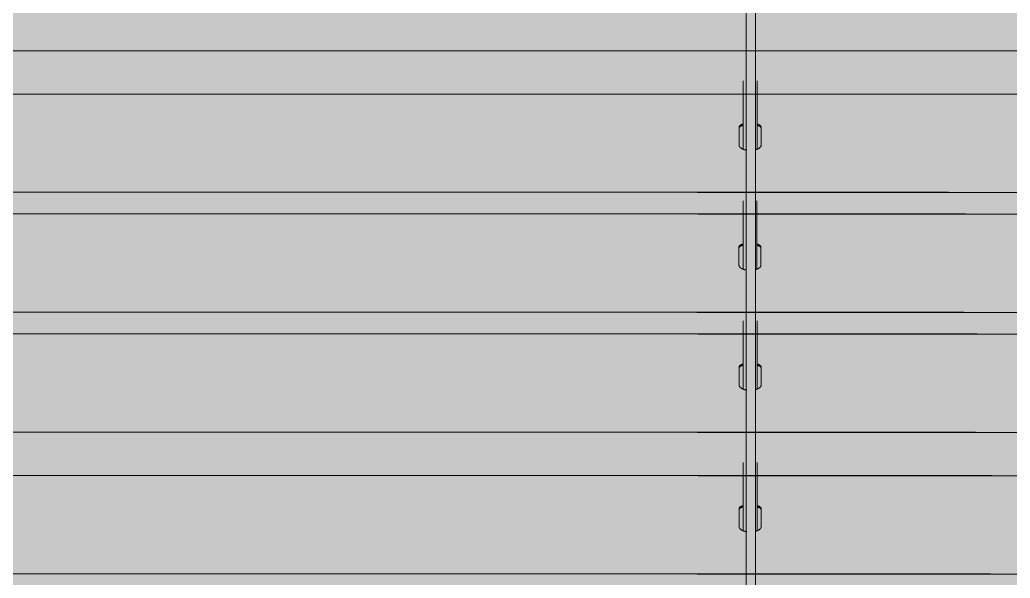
# Model space of a CAD drawing. Header units: millimetres. Extents: x 126 to 12547, y 1644 to 26714.
# Drawn here: x 1028 to 1131.2, y 25466.6 to 25524.8 of the extents above; entities that cross this region are included whole.
import ezdxf

# ---------------------------------------------------------------- set-up
doc = ezdxf.new("R2010")
doc.units = ezdxf.units.MM
doc.layers.add('cono piramide', color=4, linetype='Continuous')
for name, color, linetype, lineweight in [('F_ARREDI_pareti', 1, 'Continuous', 0), ('F_INFISSI', 4, 'Continuous', 5), ('F_MINERAL WALL', 6, 'Continuous', 5), ('F_Tendaggio', 252, 'Continuous', 5), ('F_VETRO', 140, 'Continuous', 5)]:
    doc.layers.add(name, color=color, linetype=linetype, lineweight=lineweight)

# ---------------------------------------------------------------- blocks, each defined once
blk = doc.blocks.new('TENDAGGIO_infisso piccolo_prospetto_fronte')
at = {"layer": 'F_Tendaggio'}
for p, q in [((734470.08, 513619.07), (734711.66, 513619.07)), ((734472.23, 513614.56), (734713.82, 513614.56)), ((734472.07, 513604.32), (734713.65, 513604.32)), ((734473.82, 513602.06), (734715.41, 513602.06)), ((734473.66, 513591.82), (734715.24, 513591.82)), ((734475.03, 513589.56), (734716.62, 513589.56)), ((734474.87, 513579.32), (734716.45, 513579.32)), ((734476.58, 513574.81), (734718.17, 513574.81)), ((734476.42, 513564.57), (734718, 513564.57))]:
    blk.add_line(p, q, dxfattribs=at)
for points in [[(734693.52, 513364.9), (734693.52, 514024.9)], [(734692.56, 513715.66), (734692.56, 513364.9)], [(734687.45, 513619.06), (734793.8, 513619.06)], [(734692.25, 513615.93), (734692.25, 513608.81)], [(734693.69, 513615.93), (734693.69, 513608.81)], [(734793.8, 513614.54), (734687.56, 513614.54)], [(734692.62, 513608.71), (734692.56, 513608.72), (734692.49, 513608.73), (734692.46, 513608.74), (734692.43, 513608.75), (734692.4, 513608.76), (734692.37, 513608.77), (734692.34, 513608.77), (734692.31, 513608.78), (734692.28, 513608.79), (734692.25, 513608.81), (734692.22, 513608.82), (734692.2, 513608.83), (734692.17, 513608.84), (734692.14, 513608.85), (734692.12, 513608.87), (734692.09, 513608.88), (734692.07, 513608.89), (734692.05, 513608.91), (734692.03, 513608.92), (734692.01, 513608.94), (734691.99, 513608.95), (734691.98, 513608.96), (734691.97, 513608.97), (734691.95, 513608.98), (734691.94, 513608.99), (734691.93, 513609), (734691.92, 513609.01), (734691.92, 513609.01), (734691.91, 513609.02), (734691.9, 513609.03), (734691.89, 513609.04), (734691.89, 513609.05), (734691.88, 513609.06), (734691.87, 513609.07), (734691.87, 513609.08), (734691.86, 513609.09), (734691.86, 513609.1), (734691.85, 513609.11), (734691.85, 513609.11), (734691.84, 513609.12), (734691.84, 513609.13), (734691.84, 513609.14), (734691.83, 513609.14), (734691.83, 513609.15), (734691.83, 513609.16), (734691.83, 513609.17), (734691.82, 513609.18), (734691.82, 513609.18), (734691.82, 513609.19), (734691.82, 513609.2), (734691.82, 513609.21), (734691.82, 513609.22), (734691.82, 513609.23), (734691.82, 513609.23), (734691.82, 513609.24), (734691.82, 513611.11), (734691.82, 513611.11), (734691.82, 513611.12), (734691.82, 513611.12), (734691.82, 513611.13), (734691.82, 513611.14), (734691.82, 513611.14), (734691.82, 513611.15), (734691.82, 513611.15), (734691.82, 513611.16), (734691.82, 513611.16), (734691.83, 513611.17), (734691.83, 513611.17), (734691.83, 513611.18), (734691.83, 513611.18), (734691.84, 513611.19), (734691.84, 513611.19), (734691.84, 513611.2), (734691.84, 513611.2), (734691.85, 513611.21), (734691.85, 513611.21), (734691.85, 513611.22), (734691.86, 513611.22), (734691.86, 513611.23), (734691.87, 513611.23), (734691.87, 513611.24), (734691.87, 513611.24), (734691.88, 513611.25), (734691.88, 513611.25), (734691.89, 513611.26), (734691.89, 513611.26), (734691.9, 513611.27), (734691.9, 513611.27), (734691.91, 513611.28), (734691.93, 513611.29), (734691.94, 513611.3), (734691.95, 513611.31), (734691.97, 513611.32), (734691.98, 513611.33), (734691.99, 513611.34), (734692.01, 513611.34), (734692.03, 513611.35), (734692.04, 513611.36), (734692.06, 513611.37), (734692.08, 513611.38), (734692.1, 513611.38), (734692.11, 513611.39), (734692.15, 513611.41), (734692.2, 513611.42), (734692.25, 513611.44)], [(734692.25, 513611.31), (734692.22, 513611.3), (734692.2, 513611.29), (734692.17, 513611.28), (734692.15, 513611.27), (734692.12, 513611.26), (734692.1, 513611.25), (734692.08, 513611.24), (734692.05, 513611.23), (734692.03, 513611.23), (734692.02, 513611.22), (734692, 513611.21), (734691.98, 513611.2), (734691.97, 513611.19), (734691.95, 513611.18), (734691.94, 513611.17), (734691.92, 513611.16), (734691.92, 513611.15), (734691.91, 513611.15), (734691.9, 513611.14), (734691.9, 513611.14), (734691.89, 513611.13), (734691.89, 513611.13), (734691.88, 513611.12), (734691.88, 513611.11), (734691.87, 513611.11), (734691.87, 513611.1), (734691.86, 513611.1), (734691.86, 513611.09), (734691.85, 513611.09), (734691.85, 513611.08), (734691.85, 513611.08), (734691.84, 513611.07), (734691.84, 513611.07), (734691.84, 513611.06), (734691.83, 513611.05), (734691.83, 513611.05), (734691.83, 513611.04), (734691.83, 513611.04), (734691.82, 513611.03), (734691.82, 513611.02), (734691.82, 513611.02), (734691.82, 513611.01), (734691.82, 513611.01), (734691.82, 513611), (734691.82, 513611), (734691.82, 513610.99), (734691.82, 513610.98), (734691.82, 513610.98)], [(734693.69, 513611.44), (734693.74, 513611.42), (734693.79, 513611.41), (734693.82, 513611.39), (734693.84, 513611.38), (734693.86, 513611.38), (734693.88, 513611.37), (734693.9, 513611.36), (734693.91, 513611.35), (734693.93, 513611.34), (734693.94, 513611.34), (734693.96, 513611.33), (734693.97, 513611.32), (734693.99, 513611.31), (734694, 513611.3), (734694.01, 513611.29), (734694.02, 513611.28), (734694.04, 513611.27), (734694.04, 513611.27), (734694.05, 513611.26), (734694.05, 513611.26), (734694.06, 513611.25), (734694.06, 513611.25), (734694.06, 513611.24), (734694.07, 513611.24), (734694.07, 513611.23), (734694.08, 513611.23), (734694.08, 513611.22), (734694.08, 513611.22), (734694.09, 513611.21), (734694.09, 513611.21), (734694.09, 513611.2), (734694.1, 513611.2), (734694.1, 513611.19), (734694.1, 513611.19), (734694.11, 513611.18), (734694.11, 513611.18), (734694.11, 513611.17), (734694.11, 513611.17), (734694.11, 513611.16), (734694.12, 513611.16), (734694.12, 513611.15), (734694.12, 513611.15), (734694.12, 513611.14), (734694.12, 513611.14), (734694.12, 513611.13), (734694.12, 513611.12), (734694.12, 513611.12), (734694.12, 513611.11), (734694.12, 513609.24)], [(734694.12, 513610.98), (734694.12, 513610.98), (734694.12, 513610.99), (734694.12, 513611), (734694.12, 513611), (734694.12, 513611.01), (734694.12, 513611.01), (734694.12, 513611.02), (734694.12, 513611.03), (734694.11, 513611.03), (734694.11, 513611.04), (734694.11, 513611.04), (734694.11, 513611.05), (734694.1, 513611.05), (734694.1, 513611.06), (734694.1, 513611.07), (734694.1, 513611.07), (734694.09, 513611.08), (734694.09, 513611.08), (734694.08, 513611.09), (734694.08, 513611.09), (734694.08, 513611.1), (734694.07, 513611.1), (734694.07, 513611.11), (734694.06, 513611.11), (734694.06, 513611.12), (734694.05, 513611.13), (734694.05, 513611.13), (734694.04, 513611.14), (734694.03, 513611.14), (734694.03, 513611.15), (734694.02, 513611.15), (734694.02, 513611.16), (734694, 513611.17), (734693.99, 513611.18), (734693.97, 513611.19), (734693.96, 513611.2), (734693.94, 513611.21), (734693.92, 513611.22), (734693.91, 513611.22), (734693.89, 513611.23), (734693.86, 513611.24), (734693.84, 513611.25), (734693.81, 513611.26), (734693.79, 513611.27), (734693.77, 513611.28), (734693.74, 513611.29), (734693.72, 513611.3), (734693.69, 513611.31)], [(734694.12, 513609.24), (734694.12, 513609.23), (734694.12, 513609.23), (734694.12, 513609.22), (734694.12, 513609.22), (734694.12, 513609.21), (734694.12, 513609.21), (734694.12, 513609.2), (734694.12, 513609.2), (734694.12, 513609.19), (734694.12, 513609.19), (734694.12, 513609.18), (734694.11, 513609.18), (734694.11, 513609.17), (734694.11, 513609.16), (734694.11, 513609.16), (734694.11, 513609.15), (734694.11, 513609.15), (734694.1, 513609.14), (734694.1, 513609.14), (734694.1, 513609.13), (734694.1, 513609.13), (734694.1, 513609.12), (734694.09, 513609.11), (734694.09, 513609.1), (734694.08, 513609.09), (734694.07, 513609.08), (734694.07, 513609.07), (734694.06, 513609.06), (734694.05, 513609.05), (734694.04, 513609.04), (734694.03, 513609.03), (734694.03, 513609.02), (734694.02, 513609.01), (734694.01, 513609), (734694, 513608.99), (734693.99, 513608.98), (734693.97, 513608.97), (734693.96, 513608.96), (734693.95, 513608.95), (734693.94, 513608.94), (734693.93, 513608.93), (734693.91, 513608.92), (734693.9, 513608.91), (734693.88, 513608.9), (734693.87, 513608.89), (734693.85, 513608.88), (734693.83, 513608.87), (734693.81, 513608.86), (734693.79, 513608.85), (734693.78, 513608.84), (734693.76, 513608.83), (734693.72, 513608.82), (734693.67, 513608.8), (734693.63, 513608.78), (734693.58, 513608.77)], [(734687.45, 513604.3), (734793.8, 513604.3)], [(734692.23, 513603.43), (734692.23, 513596.31)], [(734693.67, 513603.43), (734693.67, 513596.31)], [(734793.78, 513602.05), (734687.54, 513602.05)], [(734692.6, 513596.21), (734692.54, 513596.22), (734692.47, 513596.23), (734692.44, 513596.24), (734692.41, 513596.25), (734692.38, 513596.26), (734692.35, 513596.27), (734692.32, 513596.28), (734692.29, 513596.29), (734692.26, 513596.3), (734692.23, 513596.31), (734692.2, 513596.32), (734692.17, 513596.33), (734692.15, 513596.34), (734692.12, 513596.36), (734692.1, 513596.37), (734692.07, 513596.38), (734692.05, 513596.39), (734692.03, 513596.41), (734692.01, 513596.42), (734691.99, 513596.44), (734691.97, 513596.45), (734691.96, 513596.46), (734691.95, 513596.47), (734691.93, 513596.49), (734691.92, 513596.49), (734691.91, 513596.5), (734691.9, 513596.51), (734691.9, 513596.52), (734691.89, 513596.53), (734691.88, 513596.53), (734691.87, 513596.54), (734691.87, 513596.55), (734691.86, 513596.56), (734691.85, 513596.57), (734691.85, 513596.58), (734691.84, 513596.59), (734691.84, 513596.6), (734691.83, 513596.61), (734691.83, 513596.62), (734691.82, 513596.62), (734691.82, 513596.63), (734691.82, 513596.64), (734691.81, 513596.65), (734691.81, 513596.65), (734691.81, 513596.66), (734691.81, 513596.67), (734691.8, 513596.68), (734691.8, 513596.69), (734691.8, 513596.69), (734691.8, 513596.7), (734691.8, 513596.71), (734691.8, 513596.72), (734691.8, 513596.73), (734691.8, 513596.74), (734691.79, 513596.74), (734691.8, 513598.61), (734691.8, 513598.62), (734691.8, 513598.62), (734691.8, 513598.63), (734691.8, 513598.63), (734691.8, 513598.64), (734691.8, 513598.64), (734691.8, 513598.65), (734691.8, 513598.65), (734691.8, 513598.66), (734691.8, 513598.66), (734691.81, 513598.67), (734691.81, 513598.67), (734691.81, 513598.68), (734691.81, 513598.68), (734691.81, 513598.69), (734691.82, 513598.69), (734691.82, 513598.7), (734691.82, 513598.7), (734691.83, 513598.71), (734691.83, 513598.71), (734691.83, 513598.72), (734691.84, 513598.72), (734691.84, 513598.73), (734691.84, 513598.73), (734691.85, 513598.74), (734691.85, 513598.74), (734691.86, 513598.75), (734691.86, 513598.75), (734691.87, 513598.76), (734691.87, 513598.76), (734691.88, 513598.77), (734691.88, 513598.77), (734691.89, 513598.78), (734691.91, 513598.79), (734691.92, 513598.8), (734691.93, 513598.81), (734691.94, 513598.82), (734691.96, 513598.83), (734691.97, 513598.84), (734691.99, 513598.85), (734692.01, 513598.85), (734692.02, 513598.86), (734692.04, 513598.87), (734692.06, 513598.88), (734692.07, 513598.89), (734692.09, 513598.89), (734692.13, 513598.91), (734692.18, 513598.92), (734692.23, 513598.94)], [(734692.23, 513598.81), (734692.2, 513598.8), (734692.18, 513598.79), (734692.15, 513598.78), (734692.13, 513598.78), (734692.1, 513598.77), (734692.08, 513598.76), (734692.06, 513598.75), (734692.03, 513598.74), (734692.01, 513598.73), (734692, 513598.72), (734691.98, 513598.71), (734691.96, 513598.7), (734691.95, 513598.69), (734691.93, 513598.68), (734691.92, 513598.67), (734691.9, 513598.66), (734691.9, 513598.65), (734691.89, 513598.65), (734691.88, 513598.64), (734691.88, 513598.64), (734691.87, 513598.63), (734691.87, 513598.63), (734691.86, 513598.62), (734691.86, 513598.62), (734691.85, 513598.61), (734691.85, 513598.61), (734691.84, 513598.6), (734691.84, 513598.59), (734691.83, 513598.59), (734691.83, 513598.58), (734691.83, 513598.58), (734691.82, 513598.57), (734691.82, 513598.57), (734691.82, 513598.56), (734691.81, 513598.56), (734691.81, 513598.55), (734691.81, 513598.54), (734691.81, 513598.54), (734691.8, 513598.53), (734691.8, 513598.53), (734691.8, 513598.52), (734691.8, 513598.52), (734691.8, 513598.51), (734691.8, 513598.5), (734691.8, 513598.5), (734691.8, 513598.49), (734691.8, 513598.49), (734691.8, 513598.48)], [(734693.67, 513598.94), (734693.72, 513598.92), (734693.76, 513598.91), (734693.8, 513598.89), (734693.82, 513598.89), (734693.84, 513598.88), (734693.86, 513598.87), (734693.88, 513598.86), (734693.89, 513598.85), (734693.91, 513598.85), (734693.92, 513598.84), (734693.94, 513598.83), (734693.95, 513598.82), (734693.97, 513598.81), (734693.98, 513598.8), (734693.99, 513598.79), (734694, 513598.78), (734694.01, 513598.77), (734694.02, 513598.77), (734694.03, 513598.76), (734694.03, 513598.76), (734694.04, 513598.75), (734694.04, 513598.75), (734694.04, 513598.74), (734694.05, 513598.74), (734694.05, 513598.73), (734694.06, 513598.73), (734694.06, 513598.72), (734694.06, 513598.72), (734694.07, 513598.71), (734694.07, 513598.71), (734694.07, 513598.7), (734694.08, 513598.7), (734694.08, 513598.69), (734694.08, 513598.69), (734694.09, 513598.68), (734694.09, 513598.68), (734694.09, 513598.67), (734694.09, 513598.67), (734694.09, 513598.66), (734694.1, 513598.66), (734694.1, 513598.65), (734694.1, 513598.65), (734694.1, 513598.64), (734694.1, 513598.64), (734694.1, 513598.63), (734694.1, 513598.63), (734694.1, 513598.62), (734694.1, 513598.62), (734694.1, 513596.74)], [(734694.1, 513598.48), (734694.1, 513598.49), (734694.1, 513598.49), (734694.1, 513598.5), (734694.1, 513598.5), (734694.1, 513598.51), (734694.1, 513598.52), (734694.1, 513598.52), (734694.1, 513598.53), (734694.09, 513598.53), (734694.09, 513598.54), (734694.09, 513598.55), (734694.09, 513598.55), (734694.08, 513598.56), (734694.08, 513598.56), (734694.08, 513598.57), (734694.08, 513598.57), (734694.07, 513598.58), (734694.07, 513598.58), (734694.06, 513598.59), (734694.06, 513598.59), (734694.06, 513598.6), (734694.05, 513598.61), (734694.05, 513598.61), (734694.04, 513598.62), (734694.04, 513598.62), (734694.03, 513598.63), (734694.03, 513598.63), (734694.02, 513598.64), (734694.01, 513598.64), (734694.01, 513598.65), (734694, 513598.65), (734694, 513598.66), (734693.98, 513598.67), (734693.97, 513598.68), (734693.95, 513598.69), (734693.94, 513598.7), (734693.92, 513598.71), (734693.9, 513598.72), (734693.89, 513598.73), (734693.87, 513598.74), (734693.84, 513598.75), (734693.82, 513598.76), (734693.79, 513598.77), (734693.77, 513598.78), (734693.75, 513598.78), (734693.72, 513598.79), (734693.7, 513598.8), (734693.67, 513598.81)], [(734694.1, 513596.74), (734694.1, 513596.74), (734694.1, 513596.73), (734694.1, 513596.73), (734694.1, 513596.72), (734694.1, 513596.71), (734694.1, 513596.71), (734694.1, 513596.7), (734694.1, 513596.7), (734694.1, 513596.69), (734694.1, 513596.69), (734694.1, 513596.68), (734694.09, 513596.68), (734694.09, 513596.67), (734694.09, 513596.67), (734694.09, 513596.66), (734694.09, 513596.66), (734694.09, 513596.65), (734694.08, 513596.64), (734694.08, 513596.64), (734694.08, 513596.63), (734694.08, 513596.63), (734694.08, 513596.62), (734694.07, 513596.61), (734694.06, 513596.6), (734694.06, 513596.59), (734694.05, 513596.58), (734694.05, 513596.57), (734694.04, 513596.56), (734694.03, 513596.55), (734694.02, 513596.54), (734694.01, 513596.53), (734694, 513596.52), (734694, 513596.51), (734693.99, 513596.5), (734693.98, 513596.49), (734693.96, 513596.48), (734693.95, 513596.47), (734693.94, 513596.46), (734693.93, 513596.45), (734693.92, 513596.44), (734693.91, 513596.43), (734693.89, 513596.42), (734693.88, 513596.42), (734693.86, 513596.4), (734693.85, 513596.39), (734693.83, 513596.38), (734693.81, 513596.37), (734693.79, 513596.36), (734693.77, 513596.35), (734693.75, 513596.35), (734693.74, 513596.34), (734693.69, 513596.32), (734693.65, 513596.3), (734693.61, 513596.29), (734693.56, 513596.27)], [(734687.43, 513591.81), (734793.78, 513591.81)], [(734692.25, 513590.93), (734692.25, 513583.81)], [(734693.69, 513590.93), (734693.69, 513583.81)], [(734793.8, 513589.55), (734687.56, 513589.55)], [(734692.62, 513583.71), (734692.56, 513583.72), (734692.49, 513583.74), (734692.46, 513583.74), (734692.43, 513583.75), (734692.4, 513583.76), (734692.37, 513583.77), (734692.34, 513583.78), (734692.31, 513583.79), (734692.28, 513583.8), (734692.25, 513583.81), (734692.22, 513583.82), (734692.2, 513583.83), (734692.17, 513583.85), (734692.14, 513583.86), (734692.12, 513583.87), (734692.09, 513583.88), (734692.07, 513583.9), (734692.05, 513583.91), (734692.03, 513583.93), (734692.01, 513583.94), (734691.99, 513583.96), (734691.98, 513583.96), (734691.97, 513583.97), (734691.95, 513583.99), (734691.94, 513584), (734691.93, 513584), (734691.92, 513584.01), (734691.92, 513584.02), (734691.91, 513584.03), (734691.9, 513584.04), (734691.89, 513584.04), (734691.89, 513584.05), (734691.88, 513584.06), (734691.87, 513584.07), (734691.87, 513584.08), (734691.86, 513584.09), (734691.86, 513584.1), (734691.85, 513584.11), (734691.85, 513584.12), (734691.84, 513584.13), (734691.84, 513584.13), (734691.84, 513584.14), (734691.83, 513584.15), (734691.83, 513584.16), (734691.83, 513584.16), (734691.83, 513584.17), (734691.82, 513584.18), (734691.82, 513584.19), (734691.82, 513584.2), (734691.82, 513584.2), (734691.82, 513584.21), (734691.82, 513584.22), (734691.82, 513584.23), (734691.82, 513584.24), (734691.82, 513584.25), (734691.82, 513586.11), (734691.82, 513586.12), (734691.82, 513586.12), (734691.82, 513586.13), (734691.82, 513586.13), (734691.82, 513586.14), (734691.82, 513586.15), (734691.82, 513586.15), (734691.82, 513586.16), (734691.82, 513586.16), (734691.82, 513586.17), (734691.83, 513586.17), (734691.83, 513586.18), (734691.83, 513586.18), (734691.83, 513586.19), (734691.84, 513586.19), (734691.84, 513586.2), (734691.84, 513586.2), (734691.84, 513586.21), (734691.85, 513586.21), (734691.85, 513586.22), (734691.85, 513586.22), (734691.86, 513586.23), (734691.86, 513586.23), (734691.87, 513586.24), (734691.87, 513586.24), (734691.87, 513586.25), (734691.88, 513586.25), (734691.88, 513586.26), (734691.89, 513586.26), (734691.89, 513586.27), (734691.9, 513586.27), (734691.9, 513586.28), (734691.91, 513586.29), (734691.93, 513586.3), (734691.94, 513586.3), (734691.95, 513586.31), (734691.97, 513586.32), (734691.98, 513586.33), (734691.99, 513586.34), (734692.01, 513586.35), (734692.03, 513586.36), (734692.04, 513586.36), (734692.06, 513586.37), (734692.08, 513586.38), (734692.1, 513586.39), (734692.11, 513586.4), (734692.15, 513586.41), (734692.2, 513586.43), (734692.25, 513586.44)], [(734692.25, 513586.31), (734692.22, 513586.3), (734692.2, 513586.3), (734692.17, 513586.29), (734692.15, 513586.28), (734692.12, 513586.27), (734692.1, 513586.26), (734692.08, 513586.25), (734692.05, 513586.24), (734692.03, 513586.23), (734692.02, 513586.22), (734692, 513586.21), (734691.98, 513586.2), (734691.97, 513586.19), (734691.95, 513586.18), (734691.94, 513586.17), (734691.92, 513586.16), (734691.92, 513586.16), (734691.91, 513586.15), (734691.9, 513586.15), (734691.9, 513586.14), (734691.89, 513586.14), (734691.89, 513586.13), (734691.88, 513586.12), (734691.88, 513586.12), (734691.87, 513586.11), (734691.87, 513586.11), (734691.86, 513586.1), (734691.86, 513586.1), (734691.85, 513586.09), (734691.85, 513586.09), (734691.85, 513586.08), (734691.84, 513586.07), (734691.84, 513586.07), (734691.84, 513586.06), (734691.83, 513586.06), (734691.83, 513586.05), (734691.83, 513586.05), (734691.83, 513586.04), (734691.82, 513586.04), (734691.82, 513586.03), (734691.82, 513586.02), (734691.82, 513586.02), (734691.82, 513586.01), (734691.82, 513586.01), (734691.82, 513586), (734691.82, 513585.99), (734691.82, 513585.99), (734691.82, 513585.98)], [(734693.69, 513586.44), (734693.74, 513586.43), (734693.79, 513586.41), (734693.82, 513586.4), (734693.84, 513586.39), (734693.86, 513586.38), (734693.88, 513586.37), (734693.9, 513586.36), (734693.91, 513586.36), (734693.93, 513586.35), (734693.94, 513586.34), (734693.96, 513586.33), (734693.97, 513586.32), (734693.99, 513586.31), (734694, 513586.3), (734694.01, 513586.3), (734694.02, 513586.29), (734694.04, 513586.28), (734694.04, 513586.27), (734694.05, 513586.27), (734694.05, 513586.26), (734694.06, 513586.26), (734694.06, 513586.25), (734694.06, 513586.25), (734694.07, 513586.24), (734694.07, 513586.24), (734694.08, 513586.23), (734694.08, 513586.23), (734694.08, 513586.22), (734694.09, 513586.22), (734694.09, 513586.21), (734694.09, 513586.21), (734694.1, 513586.2), (734694.1, 513586.2), (734694.1, 513586.19), (734694.11, 513586.19), (734694.11, 513586.18), (734694.11, 513586.18), (734694.11, 513586.17), (734694.11, 513586.17), (734694.12, 513586.16), (734694.12, 513586.16), (734694.12, 513586.15), (734694.12, 513586.15), (734694.12, 513586.14), (734694.12, 513586.13), (734694.12, 513586.13), (734694.12, 513586.12), (734694.12, 513586.12), (734694.12, 513584.24)], [(734694.12, 513585.98), (734694.12, 513585.99), (734694.12, 513585.99), (734694.12, 513586), (734694.12, 513586.01), (734694.12, 513586.01), (734694.12, 513586.02), (734694.12, 513586.02), (734694.12, 513586.03), (734694.11, 513586.04), (734694.11, 513586.04), (734694.11, 513586.05), (734694.11, 513586.05), (734694.1, 513586.06), (734694.1, 513586.06), (734694.1, 513586.07), (734694.1, 513586.07), (734694.09, 513586.08), (734694.09, 513586.09), (734694.08, 513586.09), (734694.08, 513586.1), (734694.08, 513586.1), (734694.07, 513586.11), (734694.07, 513586.11), (734694.06, 513586.12), (734694.06, 513586.12), (734694.05, 513586.13), (734694.05, 513586.14), (734694.04, 513586.14), (734694.03, 513586.15), (734694.03, 513586.15), (734694.02, 513586.16), (734694.02, 513586.16), (734694, 513586.17), (734693.99, 513586.18), (734693.97, 513586.19), (734693.96, 513586.2), (734693.94, 513586.21), (734693.92, 513586.22), (734693.91, 513586.23), (734693.89, 513586.24), (734693.86, 513586.25), (734693.84, 513586.26), (734693.81, 513586.27), (734693.79, 513586.28), (734693.77, 513586.29), (734693.74, 513586.3), (734693.72, 513586.3), (734693.69, 513586.31)], [(734694.12, 513584.24), (734694.12, 513584.24), (734694.12, 513584.23), (734694.12, 513584.23), (734694.12, 513584.22), (734694.12, 513584.22), (734694.12, 513584.21), (734694.12, 513584.21), (734694.12, 513584.2), (734694.12, 513584.2), (734694.12, 513584.19), (734694.12, 513584.19), (734694.11, 513584.18), (734694.11, 513584.17), (734694.11, 513584.17), (734694.11, 513584.16), (734694.11, 513584.16), (734694.11, 513584.15), (734694.1, 513584.15), (734694.1, 513584.14), (734694.1, 513584.14), (734694.1, 513584.13), (734694.1, 513584.13), (734694.09, 513584.12), (734694.09, 513584.11), (734694.08, 513584.09), (734694.07, 513584.08), (734694.07, 513584.07), (734694.06, 513584.06), (734694.05, 513584.05), (734694.04, 513584.04), (734694.03, 513584.03), (734694.03, 513584.02), (734694.02, 513584.01), (734694.01, 513584), (734694, 513583.99), (734693.99, 513583.98), (734693.97, 513583.97), (734693.96, 513583.96), (734693.95, 513583.95), (734693.94, 513583.95), (734693.93, 513583.94), (734693.91, 513583.93), (734693.9, 513583.92), (734693.88, 513583.91), (734693.87, 513583.9), (734693.85, 513583.89), (734693.83, 513583.88), (734693.81, 513583.87), (734693.79, 513583.86), (734693.78, 513583.85), (734693.76, 513583.84), (734693.72, 513583.82), (734693.67, 513583.8), (734693.63, 513583.79), (734693.58, 513583.77)], [(734687.45, 513579.31), (734793.8, 513579.31)], [(734692.25, 513576.18), (734692.25, 513569.06)], [(734693.69, 513576.18), (734693.69, 513569.06)], [(734793.8, 513574.79), (734687.56, 513574.79)], [(734692.62, 513568.96), (734692.56, 513568.97), (734692.49, 513568.98), (734692.46, 513568.99), (734692.43, 513569), (734692.4, 513569.01), (734692.37, 513569.02), (734692.34, 513569.02), (734692.31, 513569.03), (734692.28, 513569.04), (734692.25, 513569.05), (734692.22, 513569.07), (734692.2, 513569.08), (734692.17, 513569.09), (734692.14, 513569.1), (734692.12, 513569.12), (734692.09, 513569.13), (734692.07, 513569.14), (734692.05, 513569.16), (734692.03, 513569.17), (734692.01, 513569.19), (734691.99, 513569.2), (734691.98, 513569.21), (734691.97, 513569.22), (734691.95, 513569.23), (734691.94, 513569.24), (734691.93, 513569.25), (734691.92, 513569.26), (734691.92, 513569.26), (734691.91, 513569.27), (734691.9, 513569.28), (734691.89, 513569.29), (734691.89, 513569.3), (734691.88, 513569.31), (734691.87, 513569.32), (734691.87, 513569.33), (734691.86, 513569.34), (734691.86, 513569.35), (734691.85, 513569.36), (734691.85, 513569.36), (734691.84, 513569.37), (734691.84, 513569.38), (734691.84, 513569.39), (734691.83, 513569.39), (734691.83, 513569.4), (734691.83, 513569.41), (734691.83, 513569.42), (734691.82, 513569.43), (734691.82, 513569.43), (734691.82, 513569.44), (734691.82, 513569.45), (734691.82, 513569.46), (734691.82, 513569.47), (734691.82, 513569.47), (734691.82, 513569.48), (734691.82, 513569.49), (734691.82, 513571.36), (734691.82, 513571.36), (734691.82, 513571.37), (734691.82, 513571.37), (734691.82, 513571.38), (734691.82, 513571.39), (734691.82, 513571.39), (734691.82, 513571.4), (734691.82, 513571.4), (734691.82, 513571.41), (734691.82, 513571.41), (734691.83, 513571.42), (734691.83, 513571.42), (734691.83, 513571.43), (734691.83, 513571.43), (734691.84, 513571.44), (734691.84, 513571.44), (734691.84, 513571.45), (734691.84, 513571.45), (734691.85, 513571.46), (734691.85, 513571.46), (734691.85, 513571.47), (734691.86, 513571.47), (734691.86, 513571.48), (734691.87, 513571.48), (734691.87, 513571.49), (734691.87, 513571.49), (734691.88, 513571.5), (734691.88, 513571.5), (734691.89, 513571.51), (734691.89, 513571.51), (734691.9, 513571.52), (734691.9, 513571.52), (734691.91, 513571.53), (734691.93, 513571.54), (734691.94, 513571.55), (734691.95, 513571.56), (734691.97, 513571.57), (734691.98, 513571.58), (734691.99, 513571.58), (734692.01, 513571.59), (734692.03, 513571.6), (734692.04, 513571.61), (734692.06, 513571.62), (734692.08, 513571.63), (734692.1, 513571.63), (734692.11, 513571.64), (734692.15, 513571.66), (734692.2, 513571.67), (734692.25, 513571.69)], [(734692.25, 513571.56), (734692.22, 513571.55), (734692.2, 513571.54), (734692.17, 513571.53), (734692.15, 513571.52), (734692.12, 513571.51), (734692.1, 513571.5), (734692.08, 513571.49), (734692.05, 513571.48), (734692.03, 513571.47), (734692.02, 513571.47), (734692, 513571.46), (734691.98, 513571.45), (734691.97, 513571.44), (734691.95, 513571.43), (734691.94, 513571.42), (734691.92, 513571.41), (734691.92, 513571.4), (734691.91, 513571.4), (734691.9, 513571.39), (734691.9, 513571.39), (734691.89, 513571.38), (734691.89, 513571.38), (734691.88, 513571.37), (734691.88, 513571.36), (734691.87, 513571.36), (734691.87, 513571.35), (734691.86, 513571.35), (734691.86, 513571.34), (734691.85, 513571.34), (734691.85, 513571.33), (734691.85, 513571.33), (734691.84, 513571.32), (734691.84, 513571.31), (734691.84, 513571.31), (734691.83, 513571.3), (734691.83, 513571.3), (734691.83, 513571.29), (734691.83, 513571.29), (734691.82, 513571.28), (734691.82, 513571.27), (734691.82, 513571.27), (734691.82, 513571.26), (734691.82, 513571.26), (734691.82, 513571.25), (734691.82, 513571.25), (734691.82, 513571.24), (734691.82, 513571.23), (734691.82, 513571.23)], [(734693.69, 513571.69), (734693.74, 513571.67), (734693.79, 513571.66), (734693.82, 513571.64), (734693.84, 513571.63), (734693.86, 513571.63), (734693.88, 513571.62), (734693.9, 513571.61), (734693.91, 513571.6), (734693.93, 513571.59), (734693.94, 513571.58), (734693.96, 513571.58), (734693.97, 513571.57), (734693.99, 513571.56), (734694, 513571.55), (734694.01, 513571.54), (734694.02, 513571.53), (734694.04, 513571.52), (734694.04, 513571.52), (734694.05, 513571.51), (734694.05, 513571.51), (734694.06, 513571.5), (734694.06, 513571.5), (734694.06, 513571.49), (734694.07, 513571.49), (734694.07, 513571.48), (734694.08, 513571.48), (734694.08, 513571.47), (734694.08, 513571.47), (734694.09, 513571.46), (734694.09, 513571.46), (734694.09, 513571.45), (734694.1, 513571.45), (734694.1, 513571.44), (734694.1, 513571.44), (734694.11, 513571.43), (734694.11, 513571.43), (734694.11, 513571.42), (734694.11, 513571.42), (734694.11, 513571.41), (734694.12, 513571.41), (734694.12, 513571.4), (734694.12, 513571.4), (734694.12, 513571.39), (734694.12, 513571.39), (734694.12, 513571.38), (734694.12, 513571.37), (734694.12, 513571.37), (734694.12, 513571.36), (734694.12, 513569.49)], [(734694.12, 513571.23), (734694.12, 513571.23), (734694.12, 513571.24), (734694.12, 513571.25), (734694.12, 513571.25), (734694.12, 513571.26), (734694.12, 513571.26), (734694.12, 513571.27), (734694.12, 513571.28), (734694.11, 513571.28), (734694.11, 513571.29), (734694.11, 513571.29), (734694.11, 513571.3), (734694.1, 513571.3), (734694.1, 513571.31), (734694.1, 513571.31), (734694.1, 513571.32), (734694.09, 513571.33), (734694.09, 513571.33), (734694.08, 513571.34), (734694.08, 513571.34), (734694.08, 513571.35), (734694.07, 513571.35), (734694.07, 513571.36), (734694.06, 513571.36), (734694.06, 513571.37), (734694.05, 513571.37), (734694.05, 513571.38), (734694.04, 513571.39), (734694.03, 513571.39), (734694.03, 513571.4), (734694.02, 513571.4), (734694.02, 513571.41), (734694, 513571.42), (734693.99, 513571.43), (734693.97, 513571.44), (734693.96, 513571.45), (734693.94, 513571.46), (734693.92, 513571.47), (734693.91, 513571.47), (734693.89, 513571.48), (734693.86, 513571.49), (734693.84, 513571.5), (734693.81, 513571.51), (734693.79, 513571.52), (734693.77, 513571.53), (734693.74, 513571.54), (734693.72, 513571.55), (734693.69, 513571.56)], [(734694.12, 513569.49), (734694.12, 513569.48), (734694.12, 513569.48), (734694.12, 513569.47), (734694.12, 513569.47), (734694.12, 513569.46), (734694.12, 513569.46), (734694.12, 513569.45), (734694.12, 513569.45), (734694.12, 513569.44), (734694.12, 513569.44), (734694.12, 513569.43), (734694.11, 513569.42), (734694.11, 513569.42), (734694.11, 513569.41), (734694.11, 513569.41), (734694.11, 513569.4), (734694.11, 513569.4), (734694.1, 513569.39), (734694.1, 513569.39), (734694.1, 513569.38), (734694.1, 513569.38), (734694.1, 513569.37), (734694.09, 513569.36), (734694.09, 513569.35), (734694.08, 513569.34), (734694.07, 513569.33), (734694.07, 513569.32), (734694.06, 513569.31), (734694.05, 513569.3), (734694.04, 513569.29), (734694.03, 513569.28), (734694.03, 513569.27), (734694.02, 513569.26), (734694.01, 513569.25), (734694, 513569.24), (734693.99, 513569.23), (734693.97, 513569.22), (734693.96, 513569.21), (734693.95, 513569.2), (734693.94, 513569.19), (734693.93, 513569.18), (734693.91, 513569.17), (734693.9, 513569.16), (734693.88, 513569.15), (734693.87, 513569.14), (734693.85, 513569.13), (734693.83, 513569.12), (734693.81, 513569.11), (734693.79, 513569.1), (734693.78, 513569.09), (734693.76, 513569.08), (734693.72, 513569.07), (734693.67, 513569.05), (734693.63, 513569.03), (734693.58, 513569.02)], [(734687.45, 513564.55), (734793.8, 513564.55)]]:
    blk.add_lwpolyline(points, dxfattribs=at)
blk = doc.blocks.new('INFISSO L.400 MM_prospetto_fronte')
at = {"layer": 'F_VETRO', "transparency": 33554579}
h = blk.add_hatch(color=153, dxfattribs=at)
h.dxf.hatch_style = 1
h.set_gradient(color1=(102, 153, 204), color2=(251, 252, 254), rotation=45, one_color=1, tint=0.994624)
h.paths.add_polyline_path([(-15858.48, 12715.63), (-16258.48, 12715.63), (-16258.48, 11495.63), (-15858.48, 11495.63)])
blk = doc.blocks.new('RIV.to_pareti e soffitto_slider_armadiature_camera master_sez.......')
at = {"layer": 'F_INFISSI', "true_color": 0x636466}
h = blk.add_hatch(color=251, dxfattribs=at)
h.dxf.hatch_style = 1
h.paths.add_polyline_path([(734352.12, 514201.28), (734352.12, 512921.28), (734812.12, 512921.28), (734812.12, 514201.28)])
h.paths.add_polyline_path([(734382.12, 514171.28), (734782.12, 514171.28), (734782.12, 512951.28), (734382.12, 512951.28)], flags=16)
at = {"layer": 'F_MINERAL WALL', "true_color": 0x636466, "transparency": 33554559}
h = blk.add_hatch(dxfattribs=at)
h.set_pattern_fill('AR-SAND', color=251)
h.set_pattern_definition([(37.5, (2500, 0), (-1.6000313, 48.9413237), [0, -38.608, 0, -43.18, 0, -41.275]), (7.5, (2500, 0), (44.9523283, 71.68251), [0, -20.828, 0, -34.798, 0, -13.335]), (327.5, (2468.76, 0), (79.099237, 0.1437185), [0, -12.7, 0, -45.72, 0, -59.69]), (317.5, (2468.76, 0), (76.355645, 22.2929323), [0, -6.35, 0, -29.972, 0, -34.29])])
h.paths.add_polyline_path([(733693.12, 514601.28), (733693.12, 512521.28), (734878.12, 512521.28), (734878.12, 514601.28)])
h.paths.add_polyline_path([(734822.12, 514211.28), (734822.12, 512911.28), (734342.12, 512911.28), (734342.12, 514211.28)], flags=16)
at = {"color": 1}
blk.add_blockref('INFISSO L.400 MM_prospetto_fronte', (750640.59, 501455.65), dxfattribs=at)
at = {"layer": 'cono piramide', "color": 2, "lineweight": 5}
blk.add_blockref('TENDAGGIO_infisso piccolo_prospetto_fronte', (-21.49, -10), dxfattribs=at)

msp = doc.modelspace()

# ---------------------------------------------------------------- block references
at = {"layer": 'F_ARREDI_pareti', "color": 2, "lineweight": 5}
msp.add_blockref('RIV.to_pareti e soffitto_slider_armadiature_camera master_sez.......', (-733567.34, -488087.48), dxfattribs=at)

doc.saveas('drawing.dxf')
